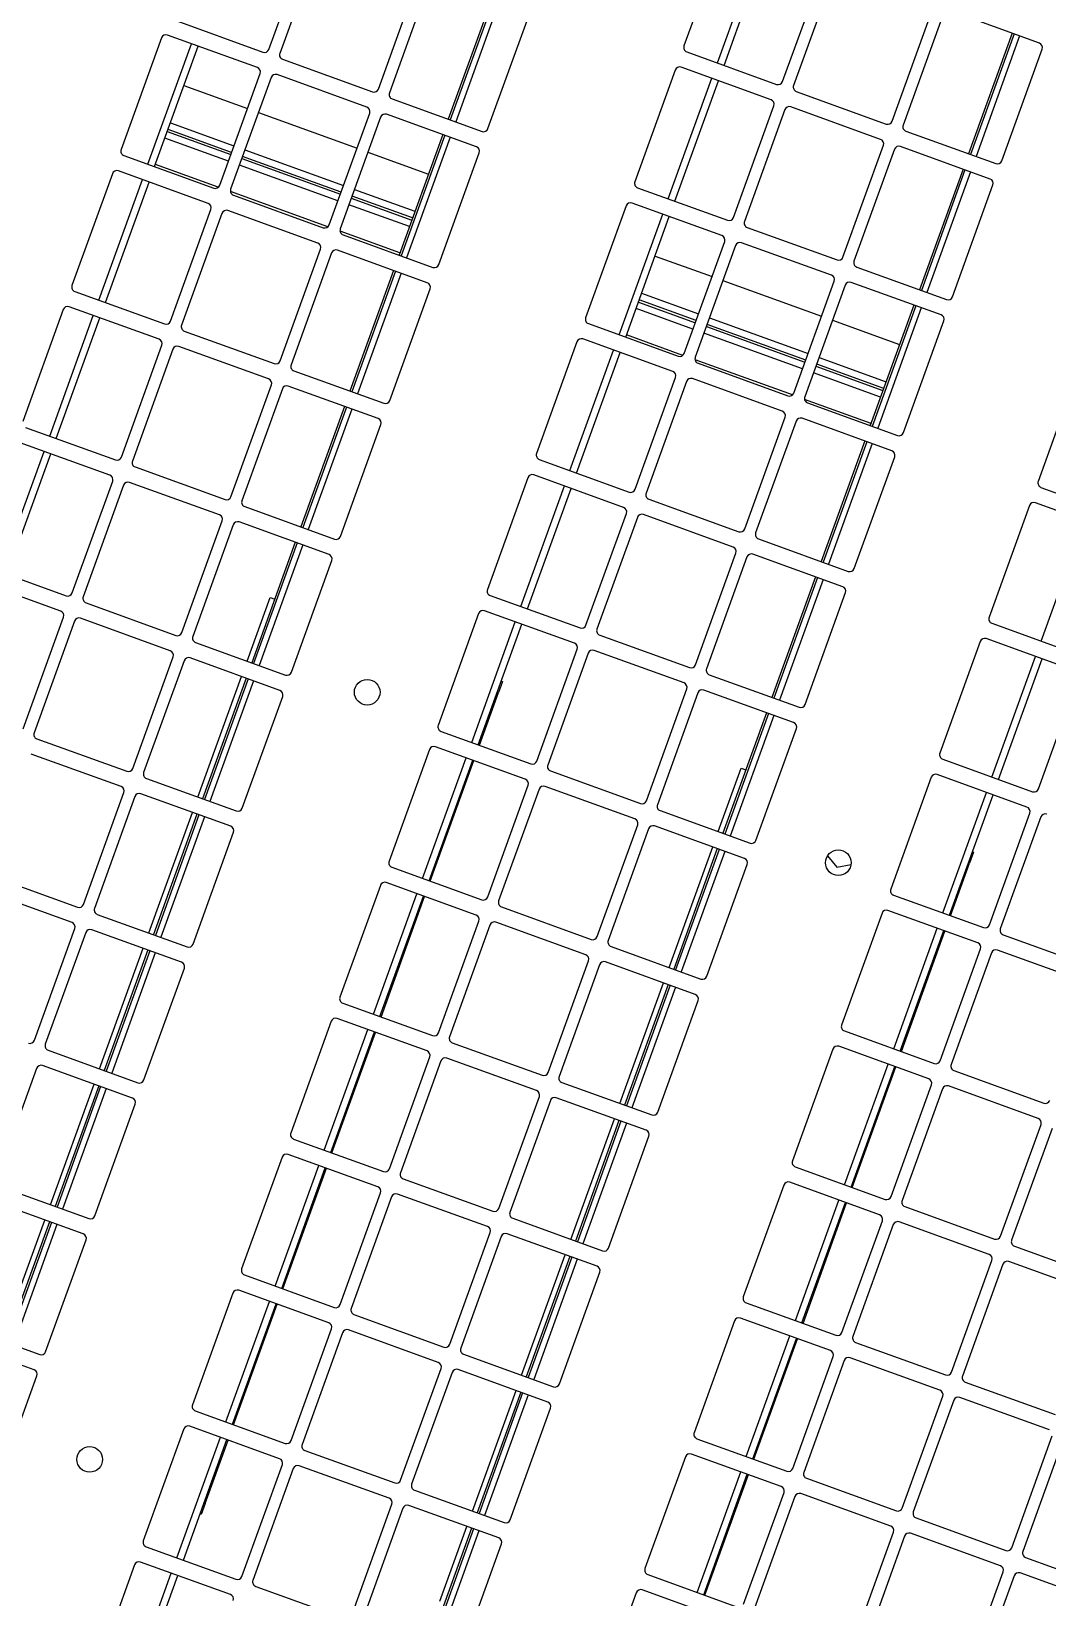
# Model space of a CAD drawing. Header units: metres. Extents: x -17822 to 152406, y -4219 to 19791.
# Drawn here: x 117828.7 to 117872.2, y 5862.6 to 5929.7 of the extents above; entities that cross this region are included whole.
import ezdxf

# ---------------------------------------------------------------- set-up
doc = ezdxf.new("R2010")
doc.units = ezdxf.units.M
doc.header["$LTSCALE"] = 100
doc.header["$MEASUREMENT"] = 0
doc.layers.get('0').update_dxf_attribs({"color": 9, "lineweight": 9})
doc.layers.add('TEKSAN', color=7, linetype='Continuous', lineweight=9)
doc.styles.get("Standard").update_dxf_attribs({"font": 'ARIALN.TTF'})
doc.dimstyles.new('TEKSAN', dxfattribs={"dimtxt": 17, "dimasz": 8, "dimexe": 2, "dimexo": 2, "dimgap": 3, "dimtad": 1, "dimdec": 0, "dimzin": 0, "dimdsep": 46, "dimtxsty": 'Standard', "dimcen": 0.09, "dimclrd": 160, "dimclre": 252, "dimclrt": 160, "dimadec": 0, "dimazin": 0, "dimtfac": 1, "dimtdec": 0, "dimtofl": 0, "dimtmove": 0, "dimatfit": 3, "dimfxl": 1, "dimtolj": 1, "dimtzin": 0, "dimarcsym": 0})

# ---------------------------------------------------------------- blocks, each defined once
blk = doc.blocks.new('K500H165_üst')
at = {"color": 7, "linetype": 'Continuous', "lineweight": 15}
for p, q in [((119.95, 39.2), (119.95, 43.3)), ((120.65, 43.3), (120.65, 39.2)), ((114.65, 39), (119.75, 39)), ((120.85, 39), (125.95, 39)), ((107.55, 34.2), (107.55, 38.3)), ((108.25, 38.3), (108.25, 34.2)), ((113.75, 34.2), (113.75, 38.3)), ((114.45, 38.3), (114.45, 34.2)), ((119.75, 38.5), (114.65, 38.5)), ((119.95, 34.2), (119.95, 38.3)), ((120.65, 38.3), (120.65, 34.2)), ((125.95, 38.5), (120.85, 38.5)), ((102.25, 34), (107.35, 34)), ((108.45, 34), (113.55, 34)), ((114.65, 34), (119.75, 34)), ((120.85, 34), (125.95, 34)), ((95.15, 29.2), (95.15, 33.3)), ((95.85, 33.3), (95.85, 29.2)), ((101.35, 29.2), (101.35, 33.3)), ((102.05, 33.3), (102.05, 29.2)), ((107.35, 33.5), (102.25, 33.5)), ((107.55, 29.2), (107.55, 33.3)), ((108.25, 33.3), (108.25, 29.2)), ((113.55, 33.5), (108.45, 33.5)), ((113.75, 29.2), (113.75, 33.3)), ((114.45, 33.3), (114.45, 29.2)), ((119.75, 33.5), (114.65, 33.5)), ((119.95, 29.2), (119.95, 33.3)), ((120.65, 33.3), (120.65, 29.2)), ((125.95, 33.5), (120.85, 33.5)), ((89.85, 29), (94.95, 29)), ((96.05, 29), (101.15, 29)), ((102.25, 29), (107.35, 29)), ((108.45, 29), (113.55, 29)), ((114.65, 29), (119.75, 29)), ((120.85, 29), (125.95, 29)), ((76.55, 24.2), (76.55, 28.3)), ((77.25, 28.3), (77.25, 24.2)), ((82.75, 24.2), (82.75, 28.3)), ((83.45, 28.3), (83.45, 24.2)), ((88.75, 28.5), (83.65, 28.5)), ((88.95, 24.2), (88.95, 28.3)), ((89.65, 28.3), (89.65, 24.2)), ((94.95, 28.5), (89.85, 28.5)), ((95.15, 24.2), (95.15, 28.3)), ((95.85, 28.3), (95.85, 24.2)), ((101.15, 28.5), (96.05, 28.5)), ((101.35, 24.2), (101.35, 28.3)), ((102.05, 28.3), (102.05, 24.2)), ((107.35, 28.5), (102.25, 28.5)), ((107.55, 24.2), (107.55, 28.3)), ((108.25, 28.3), (108.25, 24.2)), ((113.55, 28.5), (108.45, 28.5)), ((113.75, 24.2), (113.75, 28.3)), ((114.45, 28.3), (114.45, 24.2)), ((119.75, 28.5), (114.65, 28.5)), ((119.95, 24.2), (119.95, 28.3)), ((120.65, 28.3), (120.65, 24.2)), ((125.95, 28.5), (120.85, 28.5)), ((126.15, 24.2), (126.15, 28.3)), ((126.85, 28.3), (126.85, 24.2)), ((82.75, 26.45), (77.25, 26.45)), ((88.95, 26.75), (83.45, 26.75)), ((88.95, 26.45), (83.45, 26.45)), ((95.15, 26.75), (89.65, 26.75)), ((95.15, 26.45), (89.65, 26.45)), ((92.25, 26.75), (92.25, 26.8)), ((92.25, 26.8), (92.75, 26.8)), ((95.15, 26.8), (92.75, 26.8)), ((92.75, 26.8), (92.75, 26.75)), ((101.35, 26.8), (95.85, 26.8)), ((101.35, 26.75), (95.85, 26.75)), ((101.35, 26.45), (95.85, 26.45)), ((107.55, 26.8), (102.05, 26.8)), ((107.55, 26.75), (102.05, 26.75)), ((107.55, 26.45), (102.05, 26.45)), ((113.75, 26.8), (108.25, 26.8)), ((113.75, 26.75), (108.25, 26.75)), ((113.75, 26.45), (108.25, 26.45)), ((119.95, 26.8), (114.45, 26.8)), ((119.95, 26.75), (114.45, 26.75)), ((119.95, 26.45), (114.45, 26.45)), ((126.15, 26.8), (120.65, 26.8)), ((126.15, 26.75), (120.65, 26.75)), ((126.15, 26.45), (120.65, 26.45)), ((71.25, 24), (76.35, 24)), ((77.45, 24), (82.55, 24)), ((83.65, 24), (88.75, 24)), ((89.85, 24), (94.95, 24)), ((96.05, 24), (101.15, 24)), ((102.25, 24), (107.35, 24)), ((108.45, 24), (113.55, 24)), ((114.65, 24), (119.75, 24)), ((120.85, 24), (125.95, 24)), ((127.05, 24), (132.15, 24)), ((94.847, 21.5), (94.536, 22.038)), ((94.536, 20.962), (94.847, 21.5)), ((58.65, 17.65), (58.65, 13.55)), ((63.95, 17.85), (58.85, 17.85)), ((64.15, 13.55), (64.15, 17.65)), ((64.85, 17.65), (64.85, 13.55)), ((70.15, 17.85), (65.05, 17.85)), ((70.35, 13.55), (70.35, 17.65)), ((71.05, 17.65), (71.05, 13.55)), ((76.35, 17.85), (71.25, 17.85)), ((76.55, 13.55), (76.55, 17.65)), ((77.25, 17.65), (77.25, 13.55)), ((82.55, 17.85), (77.45, 17.85)), ((82.75, 13.55), (82.75, 17.65)), ((83.45, 17.65), (83.45, 13.55)), ((88.75, 17.85), (83.65, 17.85)), ((88.95, 13.55), (88.95, 17.65)), ((89.65, 17.65), (89.65, 13.55)), ((94.95, 17.85), (89.85, 17.85)), ((95.15, 13.55), (95.15, 17.65)), ((95.85, 17.65), (95.85, 13.55)), ((101.15, 17.85), (96.05, 17.85)), ((101.35, 13.55), (101.35, 17.65)), ((102.05, 17.65), (102.05, 13.55)), ((107.35, 17.85), (102.25, 17.85)), ((107.55, 13.55), (107.55, 17.65)), ((108.25, 17.65), (108.25, 13.55)), ((113.55, 17.85), (108.45, 17.85)), ((113.75, 13.55), (113.75, 17.65)), ((114.45, 17.65), (114.45, 13.55)), ((119.75, 17.85), (114.65, 17.85)), ((119.95, 13.55), (119.95, 17.65)), ((120.65, 17.65), (120.65, 13.55)), ((125.95, 17.85), (120.85, 17.85)), ((126.15, 13.55), (126.15, 17.65)), ((126.85, 17.65), (126.85, 13.55)), ((132.15, 17.85), (127.05, 17.85)), ((58.65, 16.75), (64.15, 16.75)), ((58.65, 16.5), (64.15, 16.5)), ((58.65, 16.41), (64.15, 16.41)), ((64.85, 16.75), (70.35, 16.75)), ((64.85, 16.5), (70.35, 16.5)), ((64.85, 16.41), (70.35, 16.41)), ((71.05, 16.75), (76.55, 16.75)), ((71.05, 16.5), (76.55, 16.5)), ((71.05, 16.41), (76.55, 16.41)), ((72.85, 13.35), (72.85, 16.41)), ((74.55, 13.35), (74.55, 16.41)), ((74.85, 16.41), (74.85, 13.35)), ((74.95, 13.35), (74.95, 16.41)), ((75.25, 16.41), (75.25, 13.35)), ((76.45, 16.41), (76.45, 13.377)), ((77.25, 16.75), (82.75, 16.75)), ((77.25, 16.5), (82.75, 16.5)), ((77.25, 16.41), (82.75, 16.41)), ((83.45, 16.75), (88.95, 16.75)), ((83.45, 16.5), (88.95, 16.5)), ((83.45, 16.41), (88.95, 16.41)), ((89.65, 16.75), (95.15, 16.75)), ((89.65, 16.5), (95.15, 16.5)), ((89.65, 16.41), (95.15, 16.41)), ((92.25, 16.2), (92.25, 16.41)), ((95.15, 16.2), (92.25, 16.2)), ((95.85, 16.75), (101.35, 16.75)), ((95.85, 16.5), (101.35, 16.5)), ((95.85, 16.41), (101.35, 16.41)), ((101.35, 16.2), (95.85, 16.2)), ((102.05, 16.75), (107.55, 16.75)), ((102.05, 16.5), (107.55, 16.5)), ((102.05, 16.41), (107.55, 16.41)), ((107.55, 16.2), (102.05, 16.2)), ((108.25, 16.75), (113.75, 16.75)), ((108.25, 16.5), (113.75, 16.5)), ((108.25, 16.41), (113.75, 16.41)), ((113.75, 16.2), (108.25, 16.2)), ((114.45, 16.75), (119.95, 16.75)), ((114.45, 16.5), (119.95, 16.5)), ((114.45, 16.41), (119.95, 16.41)), ((119.95, 16.2), (114.45, 16.2)), ((120.65, 16.75), (126.15, 16.75)), ((120.65, 16.5), (126.15, 16.5)), ((120.65, 16.41), (126.15, 16.41)), ((126.15, 16.2), (120.65, 16.2)), ((126.85, 16.75), (132.35, 16.75)), ((126.85, 16.5), (132.35, 16.5)), ((126.85, 16.41), (132.35, 16.41)), ((130.25, 16.2), (126.85, 16.2)), ((58.85, 13.35), (63.95, 13.35)), ((63.95, 12.85), (58.85, 12.85)), ((65.05, 13.35), (70.15, 13.35)), ((70.15, 12.85), (65.05, 12.85)), ((71.25, 13.35), (76.35, 13.35)), ((76.35, 12.85), (71.25, 12.85)), ((72.85, 8.35), (72.85, 12.85)), ((74.55, 8.35), (74.55, 12.85)), ((74.85, 12.85), (74.85, 8.35)), ((74.95, 8.35), (74.95, 12.85)), ((75.25, 12.85), (75.25, 8.35)), ((76.45, 12.823), (76.45, 8.377)), ((77.45, 13.35), (82.55, 13.35)), ((82.55, 12.85), (77.45, 12.85)), ((83.65, 13.35), (88.75, 13.35)), ((88.75, 12.85), (83.65, 12.85)), ((89.85, 13.35), (94.95, 13.35)), ((94.95, 12.85), (89.85, 12.85)), ((96.05, 13.35), (101.15, 13.35)), ((101.15, 12.85), (96.05, 12.85)), ((102.25, 13.35), (107.35, 13.35)), ((107.35, 12.85), (102.25, 12.85)), ((108.45, 13.35), (113.55, 13.35)), ((113.55, 12.85), (108.45, 12.85)), ((114.65, 13.35), (119.75, 13.35)), ((119.75, 12.85), (114.65, 12.85)), ((120.85, 13.35), (125.95, 13.35)), ((125.95, 12.85), (120.85, 12.85)), ((127.05, 13.35), (132.15, 13.35)), ((132.15, 12.85), (127.05, 12.85)), ((64.15, 8.55), (64.15, 12.65)), ((64.85, 12.65), (64.85, 8.55)), ((70.35, 8.55), (70.35, 12.65)), ((71.05, 12.65), (71.05, 8.55)), ((76.55, 8.55), (76.55, 12.65)), ((77.25, 12.65), (77.25, 8.55)), ((82.75, 8.55), (82.75, 12.65)), ((83.45, 12.65), (83.45, 8.55)), ((88.95, 8.55), (88.95, 12.65)), ((89.65, 12.65), (89.65, 8.55)), ((95.15, 8.55), (95.15, 12.65)), ((95.85, 12.65), (95.85, 8.55)), ((101.35, 8.55), (101.35, 12.65)), ((102.05, 12.65), (102.05, 8.55)), ((107.55, 8.55), (107.55, 12.65)), ((108.25, 12.65), (108.25, 8.55)), ((113.75, 8.55), (113.75, 12.65)), ((114.45, 12.65), (114.45, 8.55)), ((119.95, 8.55), (119.95, 12.65)), ((120.65, 12.65), (120.65, 8.55)), ((126.15, 8.55), (126.15, 12.65)), ((126.85, 12.65), (126.85, 8.55)), ((132.35, 8.55), (132.35, 12.65)), ((58.85, 8.35), (63.95, 8.35)), ((65.05, 8.35), (70.15, 8.35)), ((71.25, 8.35), (76.35, 8.35)), ((77.45, 8.35), (82.55, 8.35)), ((83.65, 8.35), (88.75, 8.35)), ((89.85, 8.35), (94.95, 8.35)), ((96.05, 8.35), (101.15, 8.35)), ((102.25, 8.35), (107.35, 8.35)), ((108.45, 8.35), (113.55, 8.35)), ((114.65, 8.35), (119.75, 8.35)), ((120.85, 8.35), (125.95, 8.35)), ((127.05, 8.35), (132.15, 8.35)), ((63.95, 7.85), (58.85, 7.85)), ((64.15, 3.55), (64.15, 7.65)), ((64.85, 7.65), (64.85, 3.55)), ((70.15, 7.85), (65.05, 7.85)), ((70.35, 3.55), (70.35, 7.65)), ((71.05, 7.65), (71.05, 3.55)), ((76.35, 7.85), (71.25, 7.85)), ((72.85, 5.25), (72.85, 7.85)), ((74.55, 5.25), (74.55, 7.85)), ((74.85, 7.85), (74.85, 5.25)), ((74.95, 5.25), (74.95, 7.85)), ((75.25, 7.85), (75.25, 5.25)), ((76.45, 7.823), (76.45, 5.25)), ((76.55, 3.55), (76.55, 7.65)), ((77.25, 7.65), (77.25, 3.55)), ((82.55, 7.85), (77.45, 7.85)), ((82.75, 3.55), (82.75, 7.65)), ((83.45, 7.65), (83.45, 3.55)), ((88.75, 7.85), (83.65, 7.85)), ((88.95, 3.55), (88.95, 7.65)), ((89.65, 7.65), (89.65, 3.55)), ((94.95, 7.85), (89.85, 7.85)), ((95.15, 3.55), (95.15, 7.65)), ((95.85, 7.65), (95.85, 3.55)), ((101.15, 7.85), (96.05, 7.85)), ((101.35, 3.55), (101.35, 7.65)), ((102.05, 7.65), (102.05, 3.55)), ((107.35, 7.85), (102.25, 7.85)), ((107.55, 3.55), (107.55, 7.65)), ((108.25, 7.65), (108.25, 3.55)), ((113.55, 7.85), (108.45, 7.85)), ((113.75, 3.55), (113.75, 7.65)), ((114.45, 7.65), (114.45, 3.55)), ((119.75, 7.85), (114.65, 7.85)), ((119.95, 3.55), (119.95, 7.65)), ((120.65, 7.65), (120.65, 3.55)), ((125.95, 7.85), (120.85, 7.85)), ((126.15, 3.55), (126.15, 7.65)), ((126.85, 7.65), (126.85, 3.55)), ((132.15, 7.85), (127.05, 7.85)), ((132.35, 3.55), (132.35, 7.65)), ((133.05, 7.65), (133.05, 3.55)), ((64.15, 5.25), (58.65, 5.25)), ((64.15, 4.95), (58.65, 4.95)), ((70.35, 5.25), (64.85, 5.25)), ((70.35, 4.95), (64.85, 4.95)), ((76.55, 5.25), (71.05, 5.25)), ((76.55, 4.95), (71.05, 4.95)), ((82.75, 5.25), (77.25, 5.25)), ((82.75, 4.95), (77.25, 4.95)), ((88.95, 5.25), (83.45, 5.25)), ((88.95, 4.95), (83.45, 4.95)), ((95.15, 5.25), (89.65, 5.25)), ((95.15, 4.95), (89.65, 4.95)), ((92.25, 5.25), (92.25, 5.3)), ((92.25, 5.3), (92.75, 5.3)), ((95.15, 5.3), (92.75, 5.3)), ((92.75, 5.3), (92.75, 5.25)), ((101.35, 5.3), (95.85, 5.3)), ((101.35, 5.25), (95.85, 5.25)), ((101.35, 4.95), (95.85, 4.95)), ((107.55, 5.3), (102.05, 5.3)), ((107.55, 5.25), (102.05, 5.25)), ((107.55, 4.95), (102.05, 4.95)), ((113.75, 5.3), (108.25, 5.3)), ((113.75, 5.25), (108.25, 5.25)), ((113.75, 4.95), (108.25, 4.95)), ((119.95, 5.3), (114.45, 5.3)), ((119.95, 5.25), (114.45, 5.25)), ((119.95, 4.95), (114.45, 4.95)), ((126.15, 5.3), (120.65, 5.3)), ((126.15, 5.25), (120.65, 5.25)), ((126.15, 4.95), (120.65, 4.95)), ((129.75, 5.3), (126.85, 5.3)), ((132.35, 5.25), (126.85, 5.25)), ((132.35, 4.95), (126.85, 4.95)), ((129.75, 5.3), (130.25, 5.3)), ((129.75, 5.25), (129.75, 5.3)), ((130.25, 5.3), (130.25, 5.25)), ((138.55, 5.25), (133.05, 5.25)), ((138.55, 4.95), (133.05, 4.95)), ((58.85, 3.35), (63.95, 3.35)), ((65.05, 3.35), (70.15, 3.35)), ((71.25, 3.35), (76.35, 3.35)), ((77.45, 3.35), (82.55, 3.35)), ((83.65, 3.35), (88.75, 3.35)), ((89.85, 3.35), (94.95, 3.35)), ((96.05, 3.35), (101.15, 3.35)), ((102.25, 3.35), (107.35, 3.35)), ((108.45, 3.35), (113.55, 3.35)), ((114.65, 3.35), (119.75, 3.35)), ((120.85, 3.35), (125.95, 3.35)), ((127.05, 3.35), (132.15, 3.35)), ((133.25, 3.35), (138.35, 3.35)), ((70.15, -3.35), (65.05, -3.35)), ((76.35, -3.35), (71.25, -3.35)), ((82.55, -3.35), (77.45, -3.35)), ((88.75, -3.35), (83.65, -3.35)), ((94.95, -3.35), (89.85, -3.35)), ((101.15, -3.35), (96.05, -3.35)), ((107.35, -3.35), (102.25, -3.35)), ((113.55, -3.35), (108.45, -3.35)), ((119.75, -3.35), (114.65, -3.35)), ((125.95, -3.35), (120.85, -3.35)), ((132.15, -3.35), (127.05, -3.35)), ((70.35, -7.65), (70.35, -3.55)), ((71.05, -3.55), (71.05, -7.65)), ((76.55, -7.65), (76.55, -3.55)), ((77.25, -3.55), (77.25, -7.65)), ((82.75, -7.65), (82.75, -3.55)), ((83.45, -3.55), (83.45, -7.65)), ((88.95, -7.65), (88.95, -3.55)), ((89.65, -3.55), (89.65, -7.65)), ((95.15, -7.65), (95.15, -3.55)), ((95.85, -3.55), (95.85, -7.65)), ((101.35, -7.65), (101.35, -3.55)), ((102.05, -3.55), (102.05, -7.65)), ((107.55, -7.65), (107.55, -3.55)), ((108.25, -3.55), (108.25, -7.65)), ((113.75, -7.65), (113.75, -3.55)), ((114.45, -3.55), (114.45, -7.65)), ((119.95, -7.65), (119.95, -3.55)), ((120.65, -3.55), (120.65, -7.65)), ((126.15, -7.65), (126.15, -3.55)), ((126.85, -3.55), (126.85, -7.65)), ((64.85, -4.75), (70.35, -4.75)), ((64.85, -5), (70.35, -5)), ((64.85, -5.09), (70.35, -5.09)), ((71.05, -4.75), (76.55, -4.75)), ((71.05, -5), (76.55, -5)), ((71.05, -5.09), (76.55, -5.09)), ((72.85, -7.85), (72.85, -5.09)), ((74.55, -7.85), (74.55, -5.09)), ((74.85, -5.09), (74.85, -7.85)), ((74.95, -7.85), (74.95, -5.09)), ((75.25, -5.09), (75.25, -7.85)), ((76.45, -5.09), (76.45, -7.823)), ((77.25, -4.75), (82.75, -4.75)), ((77.25, -5), (82.75, -5)), ((77.25, -5.09), (82.75, -5.09)), ((83.45, -4.75), (88.95, -4.75)), ((83.45, -5), (88.95, -5)), ((83.45, -5.09), (88.95, -5.09)), ((89.65, -4.75), (95.15, -4.75)), ((89.65, -5), (95.15, -5)), ((89.65, -5.09), (95.15, -5.09)), ((92.25, -5.3), (92.25, -5.09)), ((95.15, -5.3), (92.25, -5.3)), ((95.85, -4.75), (101.35, -4.75)), ((95.85, -5), (101.35, -5)), ((95.85, -5.09), (101.35, -5.09)), ((101.35, -5.3), (95.85, -5.3)), ((102.05, -4.75), (107.55, -4.75)), ((102.05, -5), (107.55, -5)), ((102.05, -5.09), (107.55, -5.09)), ((107.55, -5.3), (102.05, -5.3)), ((108.25, -4.75), (113.75, -4.75)), ((108.25, -5), (113.75, -5)), ((108.25, -5.09), (113.75, -5.09)), ((113.75, -5.3), (108.25, -5.3)), ((114.45, -4.75), (119.95, -4.75)), ((114.45, -5), (119.95, -5)), ((114.45, -5.09), (119.95, -5.09)), ((119.95, -5.3), (114.45, -5.3)), ((120.65, -4.75), (126.15, -4.75)), ((120.65, -5), (126.15, -5)), ((120.65, -5.09), (126.15, -5.09)), ((126.15, -5.3), (120.65, -5.3)), ((65.05, -7.85), (70.15, -7.85)), ((71.25, -7.85), (76.35, -7.85)), ((77.45, -7.85), (82.55, -7.85)), ((83.65, -7.85), (88.75, -7.85)), ((89.85, -7.85), (94.95, -7.85)), ((96.05, -7.85), (101.15, -7.85)), ((102.25, -7.85), (107.35, -7.85)), ((108.45, -7.85), (113.55, -7.85)), ((114.65, -7.85), (119.75, -7.85)), ((70.15, -8.35), (65.05, -8.35)), ((70.35, -12.65), (70.35, -8.55)), ((71.05, -8.55), (71.05, -12.65)), ((76.35, -8.35), (71.25, -8.35)), ((72.85, -12.85), (72.85, -8.35)), ((74.55, -12.85), (74.55, -8.35)), ((74.85, -8.35), (74.85, -12.85)), ((74.95, -12.85), (74.95, -8.35)), ((75.25, -8.35), (75.25, -12.85)), ((76.45, -8.377), (76.45, -12.823)), ((76.55, -12.65), (76.55, -8.55)), ((77.25, -8.55), (77.25, -12.65)), ((82.55, -8.35), (77.45, -8.35)), ((82.75, -12.65), (82.75, -8.55)), ((83.45, -8.55), (83.45, -12.65)), ((88.75, -8.35), (83.65, -8.35)), ((88.95, -12.65), (88.95, -8.55)), ((89.65, -8.55), (89.65, -12.65)), ((94.95, -8.35), (89.85, -8.35)), ((95.15, -12.65), (95.15, -8.55)), ((95.85, -8.55), (95.85, -12.65)), ((101.15, -8.35), (96.05, -8.35)), ((101.35, -12.65), (101.35, -8.55)), ((102.05, -8.55), (102.05, -12.65)), ((107.35, -8.35), (102.25, -8.35)), ((107.55, -12.65), (107.55, -8.55)), ((108.25, -8.55), (108.25, -12.65)), ((113.55, -8.35), (108.45, -8.35)), ((65.05, -12.85), (70.15, -12.85)), ((70.15, -13.35), (65.05, -13.35)), ((71.25, -12.85), (76.35, -12.85)), ((76.35, -13.35), (71.25, -13.35)), ((72.85, -16.25), (72.85, -13.35)), ((74.55, -16.25), (74.55, -13.35)), ((74.85, -13.35), (74.85, -16.25)), ((74.95, -16.25), (74.95, -13.35)), ((75.25, -13.35), (75.25, -16.25)), ((76.45, -13.377), (76.45, -16.25)), ((77.45, -12.85), (82.55, -12.85)), ((82.55, -13.35), (77.45, -13.35)), ((83.65, -12.85), (88.75, -12.85)), ((88.75, -13.35), (83.65, -13.35)), ((89.85, -12.85), (94.95, -12.85)), ((94.95, -13.35), (89.85, -13.35)), ((96.05, -12.85), (101.15, -12.85)), ((101.15, -13.35), (96.05, -13.35)), ((70.35, -17.65), (70.35, -13.55)), ((71.05, -13.55), (71.05, -17.65)), ((76.55, -17.65), (76.55, -13.55)), ((77.25, -13.55), (77.25, -17.65)), ((82.75, -17.65), (82.75, -13.55)), ((83.45, -13.55), (83.45, -17.65)), ((88.95, -17.65), (88.95, -13.55)), ((89.65, -13.55), (89.65, -17.65)), ((95.15, -17.65), (95.15, -13.55)), ((95.85, -13.55), (95.85, -17.65)), ((76.55, -16.25), (71.05, -16.25)), ((76.55, -16.55), (71.05, -16.55)), ((82.75, -16.25), (77.25, -16.25)), ((82.75, -16.55), (77.25, -16.55)), ((88.95, -16.25), (83.45, -16.25)), ((88.95, -16.55), (83.45, -16.55)), ((95.15, -16.25), (89.65, -16.25)), ((95.15, -16.55), (89.65, -16.55)), ((71.25, -17.85), (76.35, -17.85)), ((77.45, -17.85), (82.55, -17.85)), ((83.65, -17.85), (88.75, -17.85))]:
    blk.add_line(p, q, dxfattribs=at)
for centre in [(94.65, 21.5), (94.65, 0), (129.65, 0)]:
    blk.add_circle(centre, 0.55, dxfattribs=at)
for centre, start, end in [((119.75, 39.2), 270, 0), ((120.85, 39.2), 180, 270), ((119.75, 38.3), 0, 90), ((120.85, 38.3), 90, 180), ((107.35, 34.2), 270, 0), ((108.45, 34.2), 180, 270), ((113.55, 34.2), 270, 0), ((114.65, 34.2), 180, 270), ((119.75, 34.2), 270, 0), ((120.85, 34.2), 180, 270), ((101.15, 33.3), 0, 90), ((102.25, 33.3), 90, 180), ((107.35, 33.3), 0, 90), ((108.45, 33.3), 90, 180), ((113.55, 33.3), 0, 90), ((114.65, 33.3), 90, 180), ((119.75, 33.3), 0, 90), ((120.85, 33.3), 90, 180), ((89.85, 29.2), 180, 270), ((94.95, 29.2), 270, 0), ((96.05, 29.2), 180, 270), ((101.15, 29.2), 270, 0), ((102.25, 29.2), 180, 270), ((107.35, 29.2), 270, 0), ((108.45, 29.2), 180, 270), ((113.55, 29.2), 270, 0), ((114.65, 29.2), 180, 270), ((119.75, 29.2), 270, 0), ((120.85, 29.2), 180, 270), ((88.75, 28.3), 0, 90), ((89.85, 28.3), 90, 180), ((94.95, 28.3), 0, 90), ((96.05, 28.3), 90, 180), ((101.15, 28.3), 0, 90), ((102.25, 28.3), 90, 180), ((107.35, 28.3), 0, 90), ((108.45, 28.3), 90, 180), ((113.55, 28.3), 0, 90), ((114.65, 28.3), 90, 180), ((119.75, 28.3), 0, 90), ((120.85, 28.3), 90, 180), ((76.35, 24.2), 270, 0), ((77.45, 24.2), 180, 270), ((82.55, 24.2), 270, 0), ((83.65, 24.2), 180, 270), ((88.75, 24.2), 270, 0), ((89.85, 24.2), 180, 270), ((94.95, 24.2), 270, 0), ((96.05, 24.2), 180, 270), ((101.15, 24.2), 270, 0), ((102.25, 24.2), 180, 270), ((107.35, 24.2), 270, 0), ((108.45, 24.2), 180, 270), ((113.55, 24.2), 270, 0), ((114.65, 24.2), 180, 270), ((119.75, 24.2), 270, 0), ((120.85, 24.2), 180, 270), ((125.95, 24.2), 270, 0), ((127.05, 24.2), 180, 270), ((58.85, 17.65), 90, 180), ((63.95, 17.65), 0, 90), ((65.05, 17.65), 90, 180), ((70.15, 17.65), 0, 90), ((71.25, 17.65), 90, 180), ((76.35, 17.65), 0, 90), ((77.45, 17.65), 90, 180), ((82.55, 17.65), 0, 90), ((83.65, 17.65), 90, 180), ((88.75, 17.65), 0, 90), ((89.85, 17.65), 90, 180), ((94.95, 17.65), 0, 90), ((96.05, 17.65), 90, 180), ((101.15, 17.65), 0, 90), ((102.25, 17.65), 90, 180), ((107.35, 17.65), 0, 90), ((108.45, 17.65), 90, 180), ((113.55, 17.65), 0, 90), ((114.65, 17.65), 90, 180), ((119.75, 17.65), 0, 90), ((120.85, 17.65), 90, 180), ((125.95, 17.65), 0, 90), ((127.05, 17.65), 90, 180), ((63.95, 13.55), 270, 0), ((65.05, 13.55), 180, 270), ((70.15, 13.55), 270, 0), ((71.25, 13.55), 180, 270), ((76.35, 13.55), 270, 0), ((77.45, 13.55), 180, 270), ((82.55, 13.55), 270, 0), ((83.65, 13.55), 180, 270), ((88.75, 13.55), 270, 0), ((89.85, 13.55), 180, 270), ((94.95, 13.55), 270, 0), ((96.05, 13.55), 180, 270), ((101.15, 13.55), 270, 0), ((102.25, 13.55), 180, 270), ((107.35, 13.55), 270, 0), ((108.45, 13.55), 180, 270), ((113.55, 13.55), 270, 0), ((114.65, 13.55), 180, 270), ((119.75, 13.55), 270, 0), ((120.85, 13.55), 180, 270), ((125.95, 13.55), 270, 0), ((127.05, 13.55), 180, 270), ((63.95, 12.65), 0, 90), ((65.05, 12.65), 90, 180), ((70.15, 12.65), 0, 90), ((71.25, 12.65), 90, 180), ((76.35, 12.65), 0, 90), ((77.45, 12.65), 90, 180), ((82.55, 12.65), 0, 90), ((83.65, 12.65), 90, 180), ((88.75, 12.65), 0, 90), ((89.85, 12.65), 90, 180), ((94.95, 12.65), 0, 90), ((96.05, 12.65), 90, 180), ((101.15, 12.65), 0, 90), ((102.25, 12.65), 90, 180), ((107.35, 12.65), 0, 90), ((108.45, 12.65), 90, 180), ((113.55, 12.65), 0, 90), ((114.65, 12.65), 90, 180), ((119.75, 12.65), 0, 90), ((120.85, 12.65), 90, 180), ((125.95, 12.65), 0, 90), ((127.05, 12.65), 90, 180), ((63.95, 8.55), 270, 0), ((65.05, 8.55), 180, 270), ((70.15, 8.55), 270, 0), ((71.25, 8.55), 180, 270), ((76.35, 8.55), 270, 0), ((77.45, 8.55), 180, 270), ((82.55, 8.55), 270, 0), ((83.65, 8.55), 180, 270), ((88.75, 8.55), 270, 0), ((89.85, 8.55), 180, 270), ((94.95, 8.55), 270, 0), ((96.05, 8.55), 180, 270), ((101.15, 8.55), 270, 0), ((102.25, 8.55), 180, 270), ((107.35, 8.55), 270, 0), ((108.45, 8.55), 180, 270), ((113.55, 8.55), 270, 0), ((114.65, 8.55), 180, 270), ((119.75, 8.55), 270, 0), ((120.85, 8.55), 180, 270), ((125.95, 8.55), 270, 0), ((127.05, 8.55), 180, 270), ((132.15, 8.55), 270, 0), ((63.95, 7.65), 0, 90), ((65.05, 7.65), 90, 180), ((70.15, 7.65), 0, 90), ((71.25, 7.65), 90, 180), ((76.35, 7.65), 0, 90), ((77.45, 7.65), 90, 180), ((82.55, 7.65), 0, 90), ((83.65, 7.65), 90, 180), ((88.75, 7.65), 0, 90), ((89.85, 7.65), 90, 180), ((94.95, 7.65), 0, 90), ((96.05, 7.65), 90, 180), ((101.15, 7.65), 0, 90), ((102.25, 7.65), 90, 180), ((107.35, 7.65), 0, 90), ((108.45, 7.65), 90, 180), ((113.55, 7.65), 0, 90), ((114.65, 7.65), 90, 180), ((119.75, 7.65), 0, 90), ((120.85, 7.65), 90, 180), ((125.95, 7.65), 0, 90), ((127.05, 7.65), 90, 180), ((132.15, 7.65), 0, 90), ((133.25, 7.65), 90, 180), ((63.95, 3.55), 270, 0), ((65.05, 3.55), 180, 270), ((70.15, 3.55), 270, 0), ((71.25, 3.55), 180, 270), ((76.35, 3.55), 270, 0), ((77.45, 3.55), 180, 270), ((82.55, 3.55), 270, 0), ((83.65, 3.55), 180, 270), ((88.75, 3.55), 270, 0), ((89.85, 3.55), 180, 270), ((94.95, 3.55), 270, 0), ((96.05, 3.55), 180, 270), ((101.15, 3.55), 270, 0), ((102.25, 3.55), 180, 270), ((107.35, 3.55), 270, 0), ((108.45, 3.55), 180, 270), ((113.55, 3.55), 270, 0), ((114.65, 3.55), 180, 270), ((119.75, 3.55), 270, 0), ((120.85, 3.55), 180, 270), ((125.95, 3.55), 270, 0), ((127.05, 3.55), 180, 270), ((132.15, 3.55), 270, 0), ((133.25, 3.55), 180, 270), ((70.15, -3.55), 0, 90), ((71.25, -3.55), 90, 180), ((76.35, -3.55), 0, 90), ((77.45, -3.55), 90, 180), ((82.55, -3.55), 0, 90), ((83.65, -3.55), 90, 180), ((88.75, -3.55), 0, 90), ((89.85, -3.55), 90, 180), ((94.95, -3.55), 0, 90), ((96.05, -3.55), 90, 180), ((101.15, -3.55), 0, 90), ((102.25, -3.55), 90, 180), ((107.35, -3.55), 0, 90), ((108.45, -3.55), 90, 180), ((113.55, -3.55), 0, 90), ((114.65, -3.55), 90, 180), ((119.75, -3.55), 0, 90), ((120.85, -3.55), 90, 180), ((125.95, -3.55), 0, 90), ((127.05, -3.55), 90, 180), ((70.15, -7.65), 270, 0), ((71.25, -7.65), 180, 270), ((76.35, -7.65), 270, 0), ((77.45, -7.65), 180, 270), ((82.55, -7.65), 270, 0), ((83.65, -7.65), 180, 270), ((88.75, -7.65), 270, 0), ((89.85, -7.65), 180, 270), ((94.95, -7.65), 270, 0), ((96.05, -7.65), 180, 270), ((101.15, -7.65), 270, 0), ((102.25, -7.65), 180, 270), ((107.35, -7.65), 270, 0), ((108.45, -7.65), 180, 270), ((113.55, -7.65), 270, 0), ((114.65, -7.65), 180, 270), ((70.15, -8.55), 0, 90), ((71.25, -8.55), 90, 180), ((76.35, -8.55), 0, 90), ((77.45, -8.55), 90, 180), ((82.55, -8.55), 0, 90), ((83.65, -8.55), 90, 180), ((88.75, -8.55), 0, 90), ((89.85, -8.55), 90, 180), ((94.95, -8.55), 0, 90), ((96.05, -8.55), 90, 180), ((101.15, -8.55), 0, 90), ((102.25, -8.55), 90, 180), ((107.35, -8.55), 0, 90), ((108.45, -8.55), 90, 180), ((113.55, -8.55), 0, 90), ((70.15, -12.65), 270, 0), ((71.25, -12.65), 180, 270), ((76.35, -12.65), 270, 0), ((77.45, -12.65), 180, 270), ((82.55, -12.65), 270, 0), ((83.65, -12.65), 180, 270), ((88.75, -12.65), 270, 0), ((89.85, -12.65), 180, 270), ((94.95, -12.65), 270, 0), ((96.05, -12.65), 180, 270), ((101.15, -12.65), 270, 0), ((70.15, -13.55), 0, 90), ((71.25, -13.55), 90, 180), ((76.35, -13.55), 0, 90), ((77.45, -13.55), 90, 180), ((82.55, -13.55), 0, 90), ((83.65, -13.55), 90, 180), ((88.75, -13.55), 0, 90), ((89.85, -13.55), 90, 180), ((94.95, -13.55), 0, 90), ((96.05, -13.55), 90, 180), ((71.25, -17.65), 180, 270), ((76.35, -17.65), 270, 0), ((77.45, -17.65), 180, 270), ((82.55, -17.65), 270, 0), ((83.65, -17.65), 180, 270)]:
    blk.add_arc(centre, 0.2, start, end, dxfattribs=at)
blk = doc.blocks.new('*D544')
at = {"layer": 'TEKSAN', "color": 252, "lineweight": -2, "transparency": 16777216}
for p, q in [((117744.674, 5870.639), (117698.186, 5742.185)), ((117899.668, 5814.547), (117853.181, 5686.093))]:
    blk.add_line(p, q, dxfattribs=at)
at = {"layer": 'TEKSAN', "color": 160, "lineweight": -2, "transparency": 16777216}
blk.add_line((117706.389, 5741.344), (117846.339, 5690.696), dxfattribs=at)
at = {"layer": 'TEKSAN', "color": 160, "transparency": 16777216}
for points in [[(117706.843, 5742.597), (117705.936, 5740.09), (117698.867, 5744.066)], [(117846.793, 5691.95), (117845.885, 5689.442), (117853.862, 5687.974)]]:
    blk.add_solid(points, dxfattribs=at)
at = {"layer": 'TEKSAN', "color": 160, "transparency": 16777216, "insert": (117780.339, 5727.002), "char_height": 17, "attachment_point": 5, "rotation": 340.10486}
blk.add_mtext('\\A1;165', dxfattribs=at)

msp = doc.modelspace()

# ---------------------------------------------------------------- block references
at = {"layer": 'TEKSAN', "rotation": 250.1125129141476}
msp.add_blockref('K500H165_üst', (117875.269, 5990.382), dxfattribs=at)

# ---------------------------------------------------------------- dimensions: what is measured, and where the dimension line sits
at = {"layer": 'TEKSAN'}
dim = msp.add_aligned_dim(p1=(117745.354, 5872.52), p2=(117900.349, 5816.427), distance=-136.607, dimstyle='TEKSAN', dxfattribs=at)
dim.commit()
dim.dimension.update_dxf_attribs({"geometry": '*D544', "text_midpoint": (117780.339, 5727.002)})

doc.saveas('drawing.dxf')
